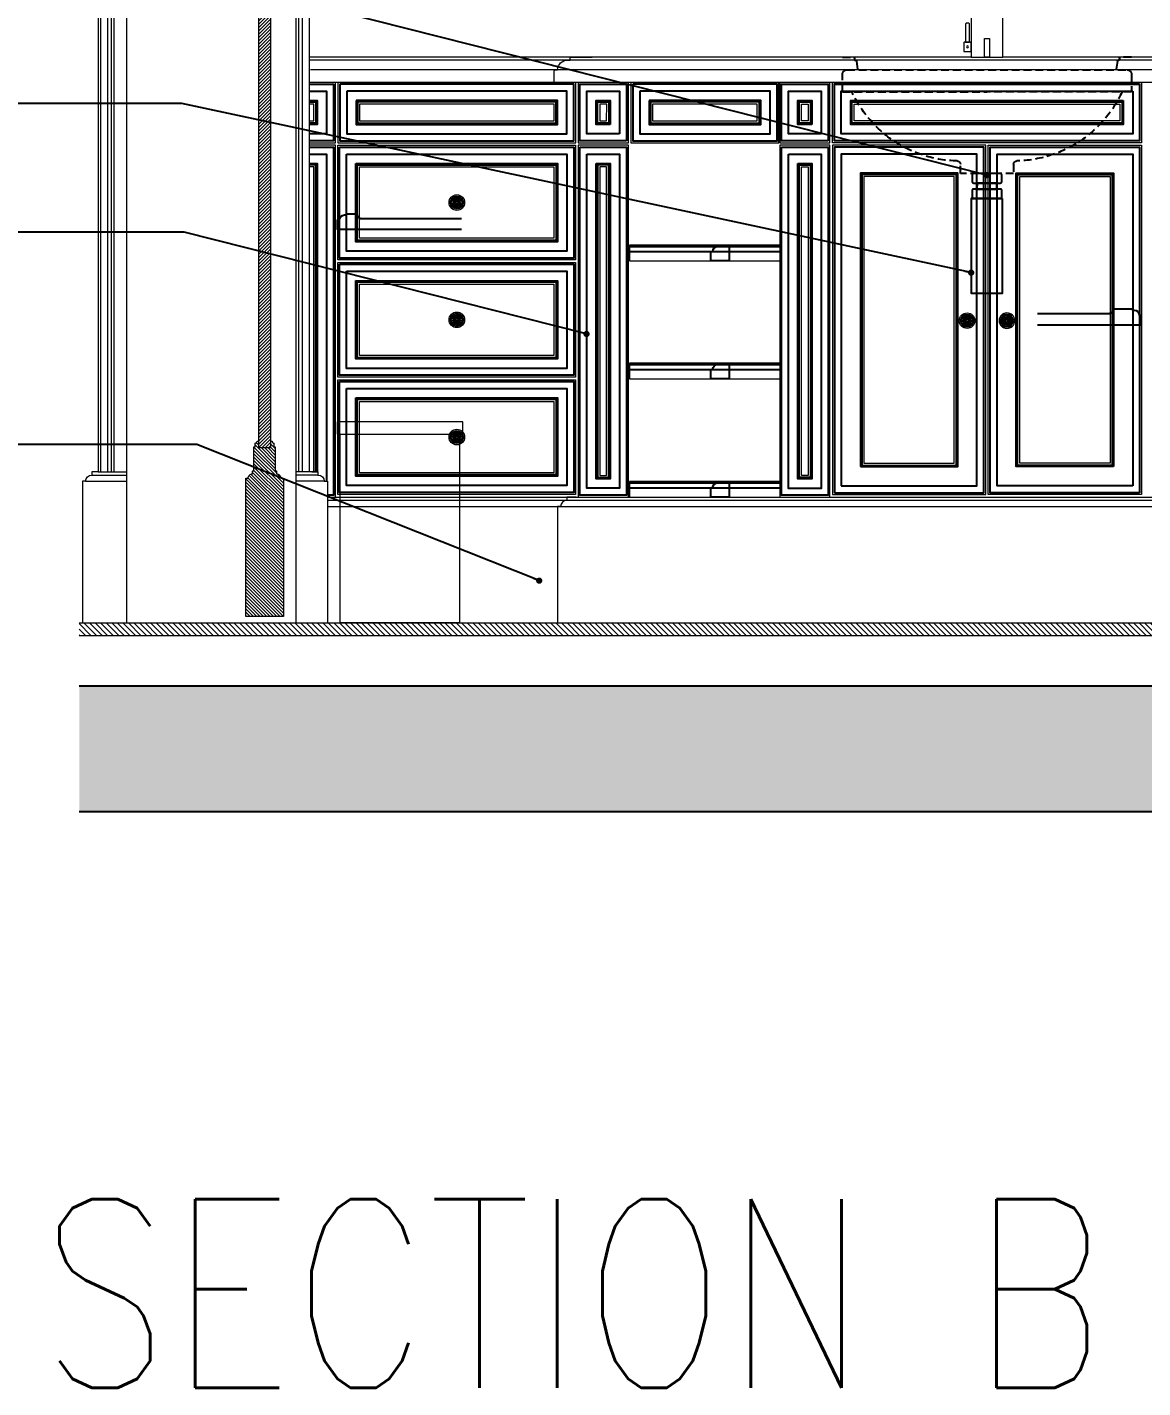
# Model space of a CAD drawing. Header units: inches. Extents: x 193287 to 241687, y 437648 to 550079.
# Drawn here: x 214895 to 216670, y 447118 to 449283 of the extents above; entities that cross this region are included whole.
import ezdxf

# ---------------------------------------------------------------- set-up
doc = ezdxf.new("R2010")
doc.units = ezdxf.units.IN
doc.header["$MEASUREMENT"] = 0
doc.set_wipeout_variables(frame=1)
doc.linetypes.add('DASHED2', pattern=[0.375, 0.25, -0.125])
for name, color, linetype in [('8', 8, 'Continuous'), ('CQ SANITARY WARES', 212, 'Continuous'), ('CQ section wall', 3, 'Continuous'), ('CQ Wood Section', 1, 'Continuous'), ('CQ_callout', 34, 'Continuous'), ('MARBLE 2', 6, 'Continuous'), ('SANITARY WARES', 212, 'Continuous'), ('WOOD', 23, 'Continuous'), ('xref grd floor$2$CQ Wall hatch_CHB', 8, 'Continuous')]:
    doc.layers.add(name, color=color, linetype=linetype)
for name, color, linetype, lineweight in [('A-Dim-ID', 9, 'Continuous', 20), ('CQ bathroom accessories', 8, 'Continuous', 0), ('CQ Marble', 6, 'Continuous', 0), ('CQ Section Flooring fin.', 6, 'Continuous', 0), ('Marble', 6, 'Continuous', 0)]:
    doc.layers.add(name, color=color, linetype=linetype, lineweight=lineweight)
doc.styles.add('ID-ROMANS', font='romans.shx', dxfattribs={"width": 0.8})
doc.styles.add('ST9', font='romans.shx', dxfattribs={"width": 0.8})
doc.styles.get("Standard").update_dxf_attribs({"font": 'arial.ttf'})
doc.dimstyles.new('DIM-20', dxfattribs={"dimscale": 1000, "dimtxt": 0.044, "dimasz": 0.035, "dimexe": 0.022, "dimexo": 0.022, "dimgap": 0.022, "dimtad": 1, "dimdec": 0, "dimzin": 0, "dimdsep": 46, "dimtxsty": 'ST9', "dimblk1": 'ARCHTICK', "dimblk2": 'ARCHTICK', "dimsah": 1, "dimcen": 0.088, "dimdle": 0.04, "dimclrd": 256, "dimclre": 256, "dimclrt": 3, "dimadec": 0, "dimazin": 0, "dimtfac": 1, "dimtdec": 0, "dimtix": 1, "dimtofl": 0, "dimtmove": 1, "dimatfit": 3, "dimldrblk": 'CLOSED', "dimfxl": 1, "dimtolj": 1, "dimtzin": 0, "dimarcsym": 0})
doc.dimstyles.get("Standard").update_dxf_attribs({"dimtxt": 0.18, "dimasz": 0.18, "dimexe": 0.18, "dimexo": 0.0625, "dimgap": 0.09, "dimtad": 0, "dimtih": 1, "dimtoh": 1, "dimdec": 4, "dimzin": 0, "dimdsep": 46, "dimtxsty": 'Standard', "dimcen": 0.09, "dimadec": 0, "dimazin": 0, "dimtfac": 1, "dimtdec": 4, "dimtofl": 0, "dimtmove": 0, "dimatfit": 3, "dimfxl": 1, "dimtolj": 1, "dimtzin": 0, "dimarcsym": 0})

# ---------------------------------------------------------------- blocks, each defined once
blk = doc.blocks.new('SECTION A AND B')
at = {"layer": 'Marble'}
h = blk.add_hatch(dxfattribs=at)
h.set_pattern_fill('ANSI31', color=8, scale=50, angle=-13.9714, style=0)
h.set_pattern_definition([(45, (284814.495, 437780.729), (-4.4194174, 4.4194174), [])])
h.paths.add_polyline_path([(316285, 486673.1), (316285, 486693.1), (313690, 486693.1), (313690, 486673.1)])
at = {"layer": 'xref grd floor$2$CQ Wall hatch_CHB'}
h = blk.add_hatch(dxfattribs=at)
h.set_pattern_fill('AR-CONC', color=256, scale=10, angle=-13.9714, style=0)
h.set_pattern_definition([(36.028577, (75041.166, 5809.5), (68.08902, -23.40695), [7.5, -82.5]), (341.028577, (75041.166, 5809.5), (4.696116, 76.343932), [6, -66]), (86.480021, (75046.84, 5807.55), (72.785135, 52.936981), [6.374019, -70.114211]), (32.212777, (75045.995, 5828.91), (99.570572, -41.829513), [11.25, -123.75]), (82.664212, (75054.29, 5825.42), (114.220033, 71.96377), [9.561034, -105.171376]), (337.21274, (75046, 5828.91), (114.220033, 71.96377), [9, -99]), (7.028577, (75054.49, 5821.643), (48.2040844, -53.482392), [7.5, -82.5]), (312.028577, (75054.49, 5821.64), (41.119588, 64.495185), [6, -66]), (57.480021, (75058.51, 5817.19), (89.323671, 11.012793), [6.374019, -70.114211]), (23.5285767, (75041.166, 5809.502), (9.2173322, 32.010976), [0, -65.2, 0, -67, 0, -66.25]), (353.528577, (75041.166, 5809.5), (35.0512903, 31.9228578), [0, -38.2, 0, -63.7, 0, -25.25]), (313.528577, (75019.526, 5814.886), (51.2584374, -15.0772595), [0, -25, 0, -78, 0, -103.5]), (303.528577, (75009.82, 5817.3), (59.0102484, -4.3659754), [0, -32.5, 0, -51.8, 0, -73.5])])
h.paths.add_polyline_path([(316285, 486393.1), (316285, 486593.1), (313340, 486593.1), (313340, 486393.1)])
at = {"layer": 'CQ Section Flooring fin.'}
for p, q in [((316285, 486693.1, 0), (313690, 486693.1, 0)), ((316285, 486673.1, 0), (313690, 486673.1, 0))]:
    blk.add_line(p, q, dxfattribs=at)
at = {"layer": 'CQ section wall'}
for p, q in [((316285, 486593.1, 0), (313340, 486593.1, 0)), ((316285, 486393.1, 0), (313340, 486393.1, 0))]:
    blk.add_line(p, q, dxfattribs=at)
at = {"layer": 'Marble', "ltscale": 1000, "elevation": 0}
blk.add_lwpolyline([(314860, 486693.1), (314840.3, 486693.1)], dxfattribs=at)
blk = doc.blocks.new('wd-05 section')
at = {"layer": 'WOOD', "lineweight": 0}
h = blk.add_hatch(dxfattribs=at)
h.set_pattern_fill('ANSI31', color=8, scale=30, angle=810, style=0)
h.set_pattern_definition([(135, (307276.9018, 394764.5357), (-2.65165043, -2.65165043), [])])
h.paths.add_polyline_path([(327612.6, 482741.3), (327612.6, 480770.3), (327592.7, 480770.3), (327592.7, 482741.3)])
h = blk.add_hatch(dxfattribs=at)
h.set_pattern_fill('ANSI31', color=8, scale=30, angle=810, style=0)
h.set_pattern_definition([(225, (306824.4557, 566445.7782), (-2.65165043, 2.65165043), [])])
edge = h.paths.add_edge_path()
edge.add_line((327632.7, 480501.3), (327632.7, 480721.3))
edge.add_line((327632.7, 480721.3), (327628.7, 480721.3))
edge.add_arc((327622.1, 480721.6), 6.66, 356.9282, 453.7279)
edge.add_line((327621.7, 480728.3), (327621.7, 480733.3))
edge.add_line((327621.7, 480733.3), (327619.7, 480733.3))
edge.add_line((327619.7, 480733.3), (327619.7, 480771.3))
edge.add_line((327619.7, 480771.3), (327617.7, 480771.3))
edge.add_line((327617.7, 480771.3), (327617.7, 480777.3))
edge.add_arc((327617.7, 480780.3), 3.01, 179.8871, 270, ccw=False)
edge.add_line((327614.6, 480780.3), (327612.6, 480780.3))
edge.add_line((327612.6, 480780.3), (327612.6, 480770.3))
edge.add_line((327612.6, 480770.3), (327592.7, 480770.3))
edge.add_line((327592.7, 480770.3), (327592.7, 480780.3))
edge.add_line((327592.7, 480780.3), (327590.7, 480780.3))
edge.add_arc((327587.7, 480780.3), 3.01, -90, 0.1129, ccw=False)
edge.add_line((327587.7, 480777.3), (327587.7, 480771.3))
edge.add_line((327587.7, 480771.3), (327585.8, 480771.3))
edge.add_line((327585.8, 480771.3), (327585.8, 480733.3))
edge.add_line((327585.8, 480733.3), (327583.8, 480733.3))
edge.add_line((327583.8, 480733.3), (327583.8, 480728.3))
edge.add_arc((327583.4, 480721.6), 6.66, 86.2721, 183.0718)
edge.add_line((327576.7, 480721.3), (327572.7, 480721.3))
edge.add_line((327572.7, 480721.3), (327572.7, 480501.3))
edge.add_line((327572.7, 480501.3), (327603.7, 480501.3))
edge.add_line((327603.7, 480501.3), (327632.7, 480501.3))
at = {"layer": 'Marble', "color": 31}
for p, q in [((327527.7, 480731.5, 0), (327517.7, 480731.5, 0)), ((327517.7, 480731.5, 0), (327517.7, 480726.5, 0)), ((327517.7, 480731.5, 0), (327552.7, 480731.5, 0)), ((327867.7, 480731.5, 0), (327822.7, 480731.5, 0)), ((327867.7, 480731.5, 0), (327877.7, 480731.5, 0)), ((327877.7, 480731.5, 0), (327877.7, 480726.5, 0)), ((327507.7, 480716.5, 0), (327502.7, 480716.5, 0)), ((327502.7, 480716.5, 0), (327502.7, 480491.3, 0)), ((327507.7, 480716.5, 0), (327552.7, 480716.5, 0)), ((327517.6, 480726.5, 0), (327552.7, 480726.5, 0)), ((327877.9, 480726.5, 0), (327822.7, 480726.5, 0)), ((327887.7, 480716.5, 0), (327822.7, 480716.5, 0)), ((327887.7, 480716.5, 0), (327892.7, 480716.5, 0)), ((327892.7, 480716.5, 0), (327892.7, 480491.3, 0))]:
    blk.add_line(p, q, dxfattribs=at)
for centre, start, end in [((327517.7, 480716.5, 0), 90, 180), ((327877.7, 480716.5, 0), 0, 90)]:
    blk.add_arc(centre, 10, start, end, dxfattribs=at)
at = {"layer": 'WOOD', "color": 8, "lineweight": 0}
for p, q in [((327867.7, 483190.3, 0), (327867.7, 480731.5, 0)), ((327531.7, 483166.4, 0), (327531.7, 480731.5, 0)), ((327863.8, 483166.4), (327863.8, 480731.5, 0)), ((327542.7, 483141.3, 0), (327542.7, 480731.5, 0)), ((327548.7, 483141.3, 0), (327548.7, 480731.5, 0)), ((327552.7, 483131.3, 0), (327552.7, 480491.3, 0)), ((327842.7, 483131.3), (327842.7, 480731.5, 0)), ((327846.7, 483141.3), (327846.7, 480731.5, 0)), ((327852.7, 483141.3), (327852.7, 480731.5, 0)), ((327822.7, 483091.3, 0), (327822.7, 480491.3, 0))]:
    blk.add_line(p, q, dxfattribs=at)
at = {"layer": 'WOOD', "lineweight": 0, "ltscale": 5, "elevation": 0}
blk.add_lwpolyline([(327612.6, 482741.3), (327612.6, 480770.3), (327592.7, 480770.3), (327592.7, 482741.3), (327612.6, 482741.3)], dxfattribs=at)
blk.add_lwpolyline([(327632.7, 480501.3), (327632.7, 480721.3), (327628.7, 480721.3, 0.449416), (327621.7, 480728.3), (327621.7, 480733.3), (327619.7, 480733.3), (327619.7, 480771.3), (327617.7, 480771.3), (327617.7, 480777.3, -0.414791), (327614.6, 480780.3), (327612.6, 480780.3), (327612.6, 480770.3), (327592.7, 480770.3), (327592.7, 480780.3), (327590.7, 480780.3, -0.414791), (327587.7, 480777.3), (327587.7, 480771.3), (327585.8, 480771.3), (327585.8, 480733.3), (327583.8, 480733.3), (327583.8, 480728.3, 0.449416), (327576.7, 480721.3), (327572.7, 480721.3), (327572.7, 480501.3), (327603.7, 480501.3), (327603.7, 480501.3), (327632.7, 480501.3)], format="xyb", dxfattribs=at)
blk = doc.blocks.new('FOSTER ELEV')
at = {"layer": 'SANITARY WARES', "color": 8, "linetype": 'DASHED2', "ltscale": 50}
for p, q in [((-229.9, 55), (-212.7, 55)), ((-210.7, 53), (-210.7, 50.4)), ((-210.7, 50.4), (-209.4, 50.4)), ((-207.5, 48.7), (-205.7, 35)), ((207.5, 48.7), (205.7, 35)), ((210.7, 50.4), (209.5, 50.4)), ((210.7, 53), (210.7, 50.4)), ((230, 55), (212.7, 55)), ((230, 0), (0, 0)), ((-230, 0), (0, 0))]:
    blk.add_line(p, q, dxfattribs=at)
for points in [[(230, 0), (230, 28, 0.414214), (223, 35), (-223, 35, 0.414214), (-230, 28), (-230, 0)], [(-215, 0, 0.286909), (-47.3, -110, -0.40788), (-42.4, -115), (-42.4, -130), (42.4, -130), (42.4, -115, -0.407798), (47.3, -110, 0.286833), (215, 0)]]:
    blk.add_lwpolyline(points, format="xyb", dxfattribs=at)
for centre, start, end in [((-212.7, 53), 0, 90), ((-209.4, 48.4), 7.3809, 90), ((209.5, 48.4), 90, 172.6191), ((212.7, 53), 90, 180)]:
    blk.add_arc(centre, 2, start, end, dxfattribs=at)
blk = doc.blocks.new('axor starck electronic front')
at = {"color": 0}
blk.add_wipeout([(8256.4, 4209.1), (8256.5, 4209.6), (8256.6, 4209.9), (8256.8, 4210.3), (8257, 4210.5), (8257.2, 4210.7), (8257.5, 4210.8), (8257.8, 4211), (8258.1, 4211), (8258.4, 4211.1), (8304.4, 4211.1), (8304.7, 4211), (8305.1, 4210.9), (8305.4, 4210.8), (8305.7, 4210.6), (8306, 4210.3), (8306.2, 4210), (8306.3, 4209.7), (8306.4, 4209.4), (8306.4, 4209.1), (8306.4, 4058.1), (8309.4, 4058.1), (8309.4, 4087.1), (8309.5, 4087.4), (8309.6, 4087.7), (8309.8, 4087.9), (8310.1, 4088), (8310.4, 4088.1), (8314.4, 4088.1), (8314.8, 4088), (8315, 4087.9), (8315.2, 4087.7), (8315.3, 4087.5), (8315.4, 4087.1), (8315.4, 4058.1), (8317.4, 4058.1), (8317.9, 4058), (8318.1, 4057.8), (8318.4, 4057.5), (8318.4, 4057.1), (8318.4, 4044.1), (8318.3, 4043.7), (8318.1, 4043.4), (8317.8, 4043.2), (8317.4, 4043.1), (8306.4, 4043.1), (8306.4, 4034.1), (8256.4, 4034.1)], dxfattribs=at)
at = {"layer": 'SANITARY WARES', "lineweight": 0}
h = blk.add_hatch(dxfattribs=at)
h.set_pattern_fill('HONEY', color=256, scale=5)
edge = h.paths.add_edge_path()
edge.add_spline(control_points=[(8272.7, 4125), (8272.7, 4124.6), (8272.7, 4124.2), (8273, 4123.3), (8273.2, 4122.8), (8274, 4121.8), (8274.5, 4121.3), (8275.7, 4120.4), (8276.4, 4120), (8278, 4119.4), (8278.9, 4119.1), (8280.8, 4118.9), (8281.8, 4118.9), (8283.7, 4119.1), (8284.6, 4119.3), (8286.3, 4119.9), (8287, 4120.3), (8288.2, 4121.2), (8288.7, 4121.7), (8289.4, 4122.6), (8289.7, 4123.1), (8290, 4124), (8290.1, 4124.4), (8290.2, 4125.3), (8290.1, 4125.7), (8289.8, 4126.6), (8289.6, 4127.1), (8289, 4128), (8288.6, 4128.4), (8287.5, 4129.3), (8286.9, 4129.7), (8285.4, 4130.4), (8284.6, 4130.6), (8283, 4131), (8282.1, 4131.1), (8280.3, 4131), (8279.4, 4130.9), (8277.8, 4130.5), (8277, 4130.2), (8275.6, 4129.5), (8275, 4129.1), (8274, 4128.2), (8273.7, 4127.7), (8273.1, 4126.8), (8272.9, 4126.3), (8272.7, 4125.6), (8272.7, 4125.3), (8272.7, 4125)], knot_values=[0, 0, 0, 0, 0.239167, 0.239167, 0.53268, 0.53268, 0.826192, 0.826192, 1.119705, 1.119705, 1.413218, 1.413218, 1.706731, 1.706731, 2.000243, 2.000243, 2.293756, 2.293756, 2.568245, 2.568245, 2.839303, 2.839303, 3.110362, 3.110362, 3.381421, 3.381421, 3.652479, 3.652479, 3.923538, 3.923538, 4.194596, 4.194596, 4.465655, 4.465655, 4.736714, 4.736714, 5.007772, 5.007772, 5.278831, 5.278831, 5.54989, 5.54989, 5.820948, 5.820948, 6.092007, 6.092007, 6.283185, 6.283185, 6.283185, 6.283185], degree=3, periodic=0)
for points in [[(8306.4, 4034.1), (8256.4, 4034.1), (8256.4, 4209.1, -0.414214), (8258.4, 4211.1), (8304.4, 4211.1, -0.414214), (8306.4, 4209.1)], [(8310.4, 4088.1), (8314.4, 4088.1, -0.414214), (8315.4, 4087.1), (8315.4, 4058.1), (8309.4, 4058.1), (8309.4, 4087.1, -0.414214)], [(8306.4, 4058.1), (8317.4, 4058.1, -0.414214), (8318.4, 4057.1), (8318.4, 4044.1, -0.414214), (8317.4, 4043.1), (8306.4, 4043.1)]]:
    blk.add_lwpolyline(points, format="xyb", close=True, dxfattribs=at)
for points in [[(8267, 4124.3), (8267, 4184.8)], [(8295.9, 4124.3), (8295.9, 4184.8)]]:
    blk.add_lwpolyline(points, dxfattribs=at)
blk.add_lwpolyline([(8277.4, 4034.1), (8285.4, 4034.1), (8285.4, 4064.1), (8277.4, 4064.1)], close=True, dxfattribs=at)
blk.add_circle((8312.4, 4050.6), 1.5, dxfattribs=at)
for centre in [(8281.4, 4184.8), (8281.4, 4130.6), (8281.4, 4130.2)]:
    blk.add_ellipse(centre, major_axis=(-14.4, 0), ratio=0.816415, start_param=3.141593, end_param=6.283185, dxfattribs=at)
blk.add_ellipse((8281.4, 4124.3), major_axis=(-14.4, 0), ratio=0.816415, dxfattribs=at)
for points, knots in [([(8272, 4125), (8272, 4124.4), (8272.1, 4123.9), (8272.5, 4122.8), (8272.8, 4122.2), (8273.6, 4121.2), (8274.2, 4120.6), (8275.5, 4119.7), (8276.3, 4119.3), (8278.1, 4118.6), (8279, 4118.4), (8281, 4118.2), (8282, 4118.2), (8283.9, 4118.4), (8284.8, 4118.6), (8286.6, 4119.3), (8287.4, 4119.7), (8288.7, 4120.7), (8289.2, 4121.2), (8290.1, 4122.3), (8290.4, 4122.8), (8290.8, 4123.9), (8290.9, 4124.5), (8290.9, 4125.6), (8290.8, 4126.1), (8290.3, 4127.2), (8290, 4127.8), (8289.2, 4128.9), (8288.6, 4129.4), (8287.2, 4130.3), (8286.5, 4130.7), (8284.7, 4131.4), (8283.8, 4131.6), (8281.8, 4131.8), (8280.8, 4131.8), (8278.9, 4131.5), (8277.9, 4131.3), (8276.2, 4130.7), (8275.4, 4130.2), (8274.1, 4129.3), (8273.6, 4128.7), (8272.7, 4127.6), (8272.4, 4127.1), (8272.1, 4126), (8272, 4125.5), (8272, 4125)], [0, 0, 0, 0, 0.286192, 0.286192, 0.572385, 0.572385, 0.858577, 0.858577, 1.144769, 1.144769, 1.430961, 1.430961, 1.717154, 1.717154, 2.003346, 2.003346, 2.289538, 2.289538, 2.575731, 2.575731, 2.861923, 2.861923, 3.148115, 3.148115, 3.434307, 3.434307, 3.7205, 3.7205, 4.006692, 4.006692, 4.292884, 4.292884, 4.579076, 4.579076, 4.865269, 4.865269, 5.151461, 5.151461, 5.437653, 5.437653, 5.723846, 5.723846, 6.010038, 6.010038, 6.283185, 6.283185, 6.283185, 6.283185]), ([(8272.7, 4125), (8272.7, 4124.6), (8272.7, 4124.2), (8273, 4123.3), (8273.2, 4122.8), (8274, 4121.8), (8274.5, 4121.3), (8275.7, 4120.4), (8276.4, 4120), (8278, 4119.4), (8278.9, 4119.1), (8280.8, 4118.9), (8281.8, 4118.9), (8283.7, 4119.1), (8284.6, 4119.3), (8286.3, 4119.9), (8287, 4120.3), (8288.2, 4121.2), (8288.7, 4121.7), (8289.4, 4122.6), (8289.7, 4123.1), (8290, 4124), (8290.1, 4124.4), (8290.2, 4125.3), (8290.1, 4125.7), (8289.8, 4126.6), (8289.6, 4127.1), (8289, 4128), (8288.6, 4128.4), (8287.5, 4129.3), (8286.9, 4129.7), (8285.4, 4130.4), (8284.6, 4130.6), (8283, 4131), (8282.1, 4131.1), (8280.3, 4131), (8279.4, 4130.9), (8277.8, 4130.5), (8277, 4130.2), (8275.6, 4129.5), (8275, 4129.1), (8274, 4128.2), (8273.7, 4127.7), (8273.1, 4126.8), (8272.9, 4126.3), (8272.7, 4125.6), (8272.7, 4125.3), (8272.7, 4125)], [0, 0, 0, 0, 0.239167, 0.239167, 0.53268, 0.53268, 0.826192, 0.826192, 1.119705, 1.119705, 1.413218, 1.413218, 1.706731, 1.706731, 2.000243, 2.000243, 2.293756, 2.293756, 2.568245, 2.568245, 2.839303, 2.839303, 3.110362, 3.110362, 3.381421, 3.381421, 3.652479, 3.652479, 3.923538, 3.923538, 4.194596, 4.194596, 4.465655, 4.465655, 4.736714, 4.736714, 5.007772, 5.007772, 5.278831, 5.278831, 5.54989, 5.54989, 5.820948, 5.820948, 6.092007, 6.092007, 6.283185, 6.283185, 6.283185, 6.283185])]:
    blk.add_open_spline(points, degree=3, knots=knots, dxfattribs=at)
blk = doc.blocks.new('p-trap  front')
at = {"layer": 'SANITARY WARES', "elevation": -16.8}
for points in [[(177338.3, -45566.2), (177296.7, -45566.2, 0.414214), (177293.7, -45569.2), (177293.7, -45578.3, 0.414214), (177296.7, -45581.3), (177338.3, -45581.3, 0.414214), (177341.3, -45578.3), (177341.3, -45569.2, 0.414214)], [(177338.3, -45590.9), (177296.7, -45590.9, 0.414214), (177293.7, -45593.9), (177293.7, -45605.9), (177341.3, -45605.9), (177341.3, -45593.9, 0.414214)]]:
    blk.add_lwpolyline(points, format="xyb", close=True, dxfattribs=at)
for points in [[(177333.3, -45581.3), (177301.8, -45581.3), (177301.5, -45590.9), (177333, -45590.9)], [(177342.3, -45605.9), (177292.3, -45605.9), (177292.3, -45756.3), (177342.3, -45756.3)]]:
    blk.add_lwpolyline(points, close=True, dxfattribs=at)
blk = doc.blocks.new('_ARCHTICK')
at = {"color": 0, "linetype": 'ByBlock', "const_width": 0.15}
blk.add_lwpolyline([(-0.5, -0.5), (0.5, 0.5)], dxfattribs=at)
blk = doc.blocks.new('*D2490')
at = {"layer": 'A-Dim-ID', "lineweight": -2, "transparency": 16777216}
for p, q in [((213332.2, 451808.6), (213332.2, 448295.6)), ((215521.8, 451768.6), (213310.2, 451768.6)), ((214821, 448335.6), (213310.2, 448335.6))]:
    blk.add_line(p, q, dxfattribs=at)
at = {"layer": 'Defpoints', "color": 0, "transparency": 16777216}
for p in [(215543.8, 451768.6, 0), (213332.2, 448335.6), (214843, 448335.6, 0)]:
    blk.add_point(p, dxfattribs=at)
at = {"layer": 'A-Dim-ID', "lineweight": -2, "transparency": 16777216, "xscale": 20, "yscale": 20, "zscale": 20}
for p, rotation in [((213332.2, 451768.6), 90), ((213332.2, 448335.6), 270)]:
    blk.add_blockref('_ARCHTICK', p, dxfattribs=dict(at, rotation=rotation))
at = {"layer": 'A-Dim-ID', "color": 3, "transparency": 16777216, "insert": (213290.2, 450052.1), "char_height": 40, "attachment_point": 5, "rotation": 90, "style": 'ST9'}
blk.add_mtext('\\A1;3433', dxfattribs=at)
blk = doc.blocks.new('_CLOSED')
at = {"color": 0, "linetype": 'ByBlock'}
for p, q in [((-1, 0.17), (0, 0)), ((-1, 0.17), (-1, -0.17)), ((0, 0), (-1, -0.17)), ((0, 0), (-1, 0))]:
    blk.add_line(p, q, dxfattribs=at)
blk = doc.blocks.new('bouton1')
at = {"color": 0, "lineweight": 0}
for radius in [19, 16, 2.5]:
    blk.add_circle((10930.9, -820.2), radius, dxfattribs=at)
for centre, start, end in [((10921.6, -834.3), 64.4037, 115.5963), ((10921.6, -806.1), 244.4037, 295.5963), ((10917.7, -830.7), 46.4037, 97.5963), ((10926.4, -803.9), 226.4037, 277.5963), ((10926.4, -836.4), 82.4037, 133.5963), ((10917.7, -809.6), 262.4037, 313.5963), ((10931.7, -803.3), 208.4037, 259.5963), ((10915.1, -826.1), 28.4037, 79.5963), ((10915.1, -814.2), 280.4037, 331.5963), ((10931.7, -837), 100.4037, 151.5963), ((10936.8, -804.4), 190.4037, 241.5963), ((10914, -821), 10.4037, 61.5963), ((10914, -819.4), 298.4037, 349.5963), ((10936.8, -835.9), 118.4037, 169.5963), ((10941.4, -807), 172.4037, 223.5963), ((10941.4, -833.3), 136.4037, 187.5963), ((10914.6, -815.7), 352.4037, 43.5963), ((10914.6, -824.6), 316.4037, 7.5963), ((10945, -810.9), 154.4037, 205.5963), ((10945, -829.4), 154.4037, 205.5963), ((10916.8, -810.9), 334.4037, 25.5963), ((10916.8, -829.4), 334.4037, 25.5963), ((10947.1, -815.7), 136.4037, 187.5963), ((10947.1, -824.6), 172.4037, 223.5963), ((10920.3, -807), 316.4037, 7.5963), ((10920.3, -833.3), 352.4037, 43.5963), ((10947.7, -821), 118.4037, 169.5963), ((10924.9, -804.4), 298.4037, 349.5963), ((10924.9, -835.9), 10.4037, 61.5963), ((10947.7, -819.4), 190.4037, 241.5963), ((10946.6, -826.1), 100.4037, 151.5963), ((10930.1, -803.3), 280.4037, 331.5963), ((10930.1, -837), 28.4037, 79.5963), ((10946.6, -814.2), 208.4037, 259.5963), ((10944, -830.7), 82.4037, 133.5963), ((10935.3, -803.9), 262.4037, 313.5963), ((10935.3, -836.4), 46.4037, 97.5963), ((10944, -809.6), 226.4037, 277.5963), ((10940.1, -834.3), 64.4037, 115.5963), ((10940.1, -806.1), 244.4037, 295.5963)]:
    blk.add_arc(centre, 15.6, start, end, dxfattribs=at)

msp = doc.modelspace()

# ---------------------------------------------------------------- linework, layer by layer
at = {"color": 8, "ltscale": 0.1}
for p, q in [((215853.462, 448934.662, 0), (216093.171, 448934.658, 0)), ((215853.462, 448926.662, 0), (216093.171, 448926.658, 0)), ((215853.459, 448746.662, 0), (216093.168, 448746.658, 0)), ((215853.459, 448738.662, 0), (216093.168, 448738.658, 0)), ((215853.458, 448558.607, 0.001), (216093.167, 448558.604, 0.001)), ((215853.457, 448550.607, 0.001), (216093.166, 448550.604, 0.001))]:
    msp.add_line(p, q, dxfattribs=at)
at = {"color": 8, "ltscale": 0.1, "elevation": 0}
for points in [[(215343.41, 449192.67), (215382.174, 449192.669), (215382.173, 449102.669), (215343.41, 449102.67)], [(215343.41, 449181.67), (215371.174, 449181.669), (215371.173, 449113.669), (215343.41, 449113.67)], [(215343.41, 449166.67), (215356.174, 449166.669), (215356.173, 449128.67), (215343.41, 449128.67)], [(215343.41, 449164.67), (215354.173, 449164.669), (215354.173, 449130.67), (215343.41, 449130.67)], [(215343.41, 449092.67), (215382.172, 449092.669), (215382.164, 448538.669), (215372.333, 448538.669)], [(215343.41, 449081.67), (215371.172, 449081.669), (215371.164, 448560.841)], [(215343.41, 449066.67), (215356.172, 449066.67), (215356.165, 448575.841)], [(215354.165, 448575.841), (215354.172, 449064.67), (215343.41, 449064.67)]]:
    msp.add_lwpolyline(points, dxfattribs=at)
at = {"color": 8, "ltscale": 0.1}
for points, elevation in [([(215392.174, 449192.669), (215392.173, 449102.669), (215764.669, 449102.663), (215764.671, 449192.663)], 0.001), ([(215848.464, 449102.662), (215774.464, 449102.663), (215774.466, 449192.663), (215848.466, 449192.662)], 0), ([(215858.466, 449192.662), (215858.464, 449102.662), (216088.173, 449102.658), (216088.175, 449192.658)], 0), ([(216169.334, 449102.653), (216095.334, 449102.653), (216095.334, 449192.653), (216169.334, 449192.653)], 0), ([(216665.334, 449192.653), (216665.334, 449102.653), (216179.334, 449102.653), (216179.334, 449192.653)], 0), ([(215403.174, 449181.669), (215403.173, 449113.669), (215753.67, 449113.663), (215753.671, 449181.663)], 0.001), ([(215418.174, 449166.668), (215418.173, 449128.669), (215738.67, 449128.664), (215738.67, 449166.664)], 0.001), ([(215420.173, 449164.668), (215420.173, 449130.669), (215736.67, 449130.664), (215736.67, 449164.664)], 0.001), ([(215837.465, 449113.662), (215785.465, 449113.663), (215785.466, 449181.663), (215837.466, 449181.662)], 0), ([(215822.465, 449128.662), (215800.465, 449128.663), (215800.465, 449166.663), (215822.465, 449166.662)], 0), ([(215820.465, 449130.662), (215802.465, 449130.663), (215802.465, 449164.663), (215820.465, 449164.662)], 0), ([(215869.466, 449181.662), (215869.465, 449113.662), (216077.174, 449113.659), (216077.175, 449181.658)], 0), ([(215884.465, 449166.661), (215884.465, 449128.661), (216062.174, 449128.659), (216062.174, 449166.659)], 0), ([(215886.465, 449164.661), (215886.465, 449130.661), (216060.174, 449130.659), (216060.174, 449164.659)], 0), ([(216158.334, 449113.653), (216106.334, 449113.653), (216106.334, 449181.653), (216158.334, 449181.653)], 0), ([(216143.334, 449128.653), (216121.334, 449128.653), (216121.334, 449166.653), (216143.334, 449166.653)], 0), ([(216141.334, 449130.653), (216123.334, 449130.653), (216123.334, 449164.653), (216141.334, 449164.653)], 0), ([(216654.334, 449181.653), (216654.334, 449113.653), (216190.334, 449113.653), (216190.334, 449181.653)], 0), ([(216639.334, 449166.653), (216639.334, 449128.653), (216205.334, 449128.653), (216205.334, 449166.653)], 0), ([(216637.334, 449164.653), (216637.334, 449130.653), (216207.334, 449130.653), (216207.334, 449164.653)], 0), ([(215391.762, 449092.669), (215764.464, 449092.663), (215764.462, 448916.108), (215391.759, 448916.113)], 0.001), ([(215402.762, 449081.669), (215753.464, 449081.663), (215753.462, 448927.108), (215402.76, 448927.113)], 0.001), ([(215774.464, 449092.663), (215848.464, 449092.662), (215848.456, 448538.662), (215774.456, 448538.663)], 0), ([(215785.464, 449081.663), (215837.464, 449081.662), (215837.456, 448549.662), (215785.456, 448549.663)], 0), ([(216095.334, 449092.653), (216169.334, 449092.653), (216169.334, 448538.653), (216095.334, 448538.653)], 0), ([(216106.334, 449081.653), (216158.334, 449081.653), (216158.334, 448549.653), (216106.334, 448549.653)], 0), ([(216179.372, 448542.692), (216417.295, 448542.692), (216417.295, 449092.615), (216179.372, 449092.615)], 0), ([(216190.372, 448553.692), (216406.295, 448553.692), (216406.295, 449081.615), (216190.372, 449081.615)], 0), ([(216665.295, 448542.692), (216427.372, 448542.692), (216427.372, 449092.615), (216665.295, 449092.615)], 0), ([(216654.295, 448553.692), (216438.372, 448553.692), (216438.372, 449081.615), (216654.295, 449081.615)], 0), ([(215417.762, 449066.669), (215738.464, 449066.664), (215738.462, 448942.108), (215417.76, 448942.113)], 0.001), ([(215419.762, 449064.669), (215736.464, 449064.664), (215736.462, 448944.108), (215419.76, 448944.113)], 0.001), ([(215800.464, 449066.663), (215822.464, 449066.662), (215822.456, 448564.662), (215800.456, 448564.663)], 0), ([(215820.464, 449064.662), (215802.464, 449064.663), (215802.456, 448566.663), (215820.456, 448566.662)], 0), ([(216121.334, 449066.653), (216143.334, 449066.653), (216143.334, 448564.653), (216121.334, 448564.653)], 0), ([(216123.334, 449064.653), (216141.334, 449064.653), (216141.334, 448566.653), (216123.334, 448566.653)], 0), ([(216220.837, 448584.156), (216375.831, 448584.156), (216375.831, 449051.15), (216220.837, 449051.15)], 0), ([(216222.837, 448586.156), (216373.831, 448586.156), (216373.831, 449049.15), (216222.837, 449049.15)], 0), ([(216623.831, 448584.156), (216468.837, 448584.156), (216468.837, 449051.15), (216623.831, 449051.15)], 0), ([(216621.831, 448586.156), (216470.837, 448586.156), (216470.837, 449049.15), (216621.831, 449049.15)], 0), ([(215391.759, 448906.113), (215764.461, 448906.108), (215764.459, 448729.552), (215391.757, 448729.558)], 0.001), ([(215402.759, 448895.113), (215753.461, 448895.108), (215753.459, 448740.552), (215402.757, 448740.558)], 0.001), ([(215417.759, 448880.113), (215738.461, 448880.108), (215738.459, 448755.553), (215417.757, 448755.557)], 0.001), ([(215419.759, 448878.113), (215736.461, 448878.108), (215736.459, 448757.553), (215419.757, 448757.557)], 0.001), ([(215391.756, 448719.558), (215764.459, 448719.552), (215764.456, 448542.997), (215391.754, 448543.002)], 0.001), ([(215402.756, 448708.558), (215753.458, 448708.552), (215753.456, 448553.997), (215402.754, 448554.002)], 0.001), ([(215417.756, 448693.557), (215738.458, 448693.553), (215738.456, 448568.997), (215417.754, 448569.002)], 0.001), ([(215419.756, 448691.557), (215736.458, 448691.553), (215736.456, 448570.997), (215419.754, 448571.002)], 0.001)]:
    msp.add_lwpolyline(points, close=True, dxfattribs=dict(at, elevation=elevation))
at = {"color": 8, "ltscale": 0.1, "elevation": 0.001}
for points in [[(215585.929, 448961.666), (215388.555, 448961.669), (215388.555, 448976.669), (215391.555, 448976.669, -0.41421356), (215399.555, 448984.669), (215402.555, 448984.669), (215402.555, 448986.669), (215417.555, 448986.668), (215417.555, 448984.668), (215419.555, 448984.668, 0.41421356), (215423.091, 448981.133), (215423.091, 448979.133), (215585.929, 448979.13)], [(216502.913, 448809.647), (216668.295, 448809.647), (216668.295, 448824.647), (216665.295, 448824.647, 0.41421356), (216657.295, 448832.647), (216654.295, 448832.647), (216654.295, 448834.647), (216623.831, 448834.647), (216623.831, 448832.647), (216621.831, 448832.647, -0.41421356), (216618.295, 448829.112), (216618.295, 448827.112), (216502.913, 448827.112)]]:
    msp.add_lwpolyline(points, format="xyb", dxfattribs=at)
at = {"color": 8, "ltscale": 0.1}
for points, elevation in [([(216011.893, 448911.66), (215982.661, 448911.66), (215982.661, 448926.66), (215985.661, 448926.66, -0.41421356), (215993.661, 448934.66), (215996.661, 448934.66), (215996.661, 448936.66), (216011.894, 448936.66)], 0), ([(216011.89, 448723.66), (215982.658, 448723.66), (215982.658, 448738.66), (215985.658, 448738.66, -0.41421356), (215993.658, 448746.66), (215996.658, 448746.66), (215996.658, 448748.66), (216011.891, 448748.66)], 0), ([(216011.889, 448535.605), (215982.657, 448535.605), (215982.657, 448550.605), (215985.657, 448550.605, -0.41421356), (215993.657, 448558.605), (215996.657, 448558.605), (215996.657, 448560.605), (216011.889, 448560.605)], 0.001)]:
    msp.add_lwpolyline(points, format="xyb", close=True, dxfattribs=dict(at, elevation=elevation))
at = {"layer": '8', "color": 6, "lineweight": 0, "ltscale": 5, "elevation": 0}
msp.add_lwpolyline([(215768.625, 448535.594), (215753.649, 448535.594), (215753.649, 448530.594, 0.41421356), (215743.649, 448520.594), (215738.649, 448520.594), (215738.649, 448335.594), (215768.649, 448335.594)], format="xyb", dxfattribs=at)
at = {"layer": 'CQ bathroom accessories', "lineweight": 0, "elevation": 0}
for points in [[(215387.735, 448635.594), (215587.735, 448635.594), (215587.735, 448655.594), (215387.735, 448655.594)], [(215392.735, 448635.594), (215582.735, 448635.594), (215582.735, 448335.594), (215392.735, 448335.594)]]:
    msp.add_lwpolyline(points, close=True, dxfattribs=at)
at = {"layer": 'CQ Marble', "extrusion": (-4.88522e-08, 5.98593e-09, 1)}
for p, q in [((217542.335, 449235.594, -0.001), (215343.41, 449235.594, -0.001)), ((217544.298, 449215.653, 0), (215345.374, 449215.653, 0)), ((217544.298, 449195.653, 0), (215345.374, 449195.653, 0))]:
    msp.add_line(p, q, dxfattribs=at)
at = {"layer": 'CQ Marble', "lineweight": 0, "ltscale": 1000, "extrusion": (-1.94066e-07, 2.37799e-08, 1)}
for p, q in [((215372.333, 448535.61, 0), (217527.336, 448535.594, 0.001)), ((215372.333, 448530.61, 0), (217527.336, 448530.594, 0.001)), ((215372.333, 448520.561, 0), (217512.336, 448520.544, 0.001))]:
    msp.add_line(p, q, dxfattribs=at)
at = {"layer": 'CQ Marble', "elevation": 0}
for points in [[(215343.41, 449099.67), (215385.172, 449099.669), (215385.174, 449195.669), (215343.41, 449195.67)], [(215343.41, 449134.205), (215350.637, 449134.205), (215350.638, 449161.134), (215343.41, 449161.134)], [(215372.333, 448535.669), (215385.164, 448535.669), (215385.172, 449095.669), (215343.41, 449095.67)], [(215350.629, 448575.841), (215350.636, 449061.134), (215343.41, 449061.134)]]:
    msp.add_lwpolyline(points, dxfattribs=at)
at = {"layer": 'CQ Marble'}
for points, elevation in [([(215389.174, 449195.669), (215389.172, 449099.669), (215767.669, 449099.663), (215767.671, 449195.663)], 0.001), ([(215771.464, 449099.663), (215851.464, 449099.662), (215851.466, 449195.662), (215771.466, 449195.663)], 0), ([(215855.466, 449195.662), (215855.464, 449099.662), (216091.173, 449099.658), (216091.175, 449195.658)], 0), ([(216092.334, 449099.653), (216172.334, 449099.653), (216172.334, 449195.653), (216092.334, 449195.653)], 0), ([(216668.334, 449195.653), (216668.334, 449099.653), (216176.334, 449099.653), (216176.334, 449195.653)], 0), ([(215423.709, 449161.133), (215423.709, 449134.204), (215733.134, 449134.199), (215733.135, 449161.128)], 0.001), ([(215806, 449134.198), (215816.929, 449134.198), (215816.93, 449161.127), (215806.001, 449161.127)], 0), ([(215890.001, 449161.126), (215890, 449134.197), (216056.638, 449134.194), (216056.639, 449161.123)], 0), ([(216137.798, 449134.189), (216126.869, 449134.189), (216126.869, 449161.118), (216137.798, 449161.118)], 0), ([(216633.798, 449161.118), (216633.798, 449134.189), (216210.869, 449134.189), (216210.869, 449161.118)], 0), ([(215388.967, 449095.669), (215767.464, 449095.663), (215767.461, 448913.108), (215388.965, 448913.113)], 0.001), ([(215851.464, 449095.662), (215771.464, 449095.663), (215771.456, 448535.663), (215851.456, 448535.662)], 0), ([(216172.334, 449095.653), (216092.334, 449095.653), (216092.334, 448535.653), (216172.334, 448535.653)], 0), ([(216176.334, 448539.653), (216420.334, 448539.653), (216420.334, 449095.653), (216176.334, 449095.653)], 0), ([(216668.334, 448539.653), (216424.334, 448539.653), (216424.334, 449095.653), (216668.334, 449095.653)], 0), ([(215423.297, 449061.133), (215732.928, 449061.128), (215732.926, 448947.644), (215423.295, 448947.648)], 0.001), ([(215816.928, 449061.127), (215805.999, 449061.127), (215805.992, 448570.198), (215816.921, 448570.198)], 0), ([(216126.869, 449061.118), (216137.798, 449061.118), (216137.798, 448570.189), (216126.869, 448570.189)], 0), ([(216226.372, 448589.692), (216370.295, 448589.692), (216370.295, 449045.615), (216226.372, 449045.615)], 0), ([(216618.295, 448589.692), (216474.372, 448589.692), (216474.372, 449045.615), (216618.295, 449045.615)], 0), ([(216093.171, 448936.658), (215853.462, 448936.662), (215853.461, 448911.662), (216093.17, 448911.658)], 0), ([(215388.964, 448909.113), (215767.461, 448909.108), (215767.459, 448726.552), (215388.962, 448726.558)], 0.001), ([(215423.294, 448874.577), (215732.925, 448874.573), (215732.924, 448761.088), (215423.293, 448761.093)], 0.001), ([(216093.168, 448748.658), (215853.459, 448748.662), (215853.459, 448723.662), (216093.168, 448723.658)], 0), ([(215388.962, 448722.558), (215767.459, 448722.552), (215767.456, 448539.997), (215388.959, 448540.002)], 0.001), ([(215423.292, 448688.022), (215732.923, 448688.017), (215732.921, 448574.533), (215423.29, 448574.537)], 0.001), ([(216093.167, 448560.604), (215853.458, 448560.607), (215853.457, 448535.607), (216093.166, 448535.604)], 0.001)]:
    msp.add_lwpolyline(points, close=True, dxfattribs=dict(at, elevation=elevation))
at = {"layer": 'MARBLE 2', "color": 4, "lineweight": 0, "elevation": 0}
msp.add_lwpolyline([(215768.625, 449195.653), (215733.625, 449195.653), (215733.625, 449205.653), (215733.625, 449205.653), (215733.625, 449213.653, -0.34446709), (215735.142, 449215.594), (215738.625, 449215.653, -0.39940578), (215754.869, 449231.093), (215758.625, 449231.093), (215758.625, 449233.653, -0.34446709), (215760.142, 449235.594), (215793.625, 449235.594)], format="xyb", dxfattribs=at)

# ---------------------------------------------------------------- block references
at = {"color": 40}
for p, xscale, yscale, zscale, rotation in [((208441.898, 449539.962, 0.001), 0.6528784495203583, 0.6528784495203583, 0.6528784495203583, 359.9991305192984), ((208441.895, 449353.407, 0.001), 0.6528784495203583, 0.6528784495203583, 0.6528784495203583, 359.9991305192984), ((223590.546, 449351.935, 0), -0.6528784495203583, 0.6528784495203582, 0.6528784495203581, 359.9999999999999), ((208441.893, 449166.851, 0.001), 0.6528784495203583, 0.6528784495203583, 0.6528784495203583, 359.9991305192984)]:
    msp.add_blockref('bouton1', p, dxfattribs=dict(at, xscale=xscale, yscale=yscale, zscale=zscale, rotation=rotation))
at = {"color": 40, "xscale": 0.6528784495203581, "yscale": 0.6528784495203581, "zscale": 0.6528784495203581}
msp.add_blockref('bouton1', (209254.122, 449351.935, 0), dxfattribs=at)
at = {"layer": 'CQ Marble', "xscale": -1}
msp.add_blockref('SECTION A AND B', (531262.354, -38357.474, 0), dxfattribs=at)
at = {"layer": 'CQ SANITARY WARES', "extrusion": (-4.88522e-08, 5.98593e-09, 1), "xscale": -1, "rotation": 359.9999999999995}
msp.add_blockref('FOSTER ELEV', (216422.334, 449180.591, -0.008), dxfattribs=at)
at = {"layer": 'CQ SANITARY WARES', "extrusion": (-4.88522e-08, 5.98593e-09, 1)}
msp.add_blockref('p-trap  front', (39104.79, 494616.779, 16.742), dxfattribs=at)
at = {"layer": 'CQ Wood Section', "xscale": -1}
msp.add_blockref('wd-05 section', (542875.064, -32155.669, 0), dxfattribs=at)

# ---------------------------------------------------------------- texts
at = {"layer": 'Defpoints', "insert": (214915.216, 447418.379, -0.001), "char_height": 300, "width": 6757.12122, "attachment_point": 1, "style": 'ID-ROMANS'}
msp.add_mtext('SECTION B', dxfattribs=at)

# ---------------------------------------------------------------- dimensions: what is measured, and where the dimension line sits
at = {"layer": 'A-Dim-ID'}
dim = msp.add_linear_dim(base=(213332.193, 448335.575, 0.001), p1=(215543.841, 451768.611, 0.001), p2=(214843.041, 448335.575, 0), angle=90, dimstyle='DIM-20', override={"dimtxt": 0.04, "dimasz": 0.02}, dxfattribs=at)
dim.commit()
dim.dimension.update_dxf_attribs({"geometry": '*D2490', "text_midpoint": (213290.193, 450052.093, 0.001)})

# ---------------------------------------------------------------- leaders
at = {"layer": 'CQ_callout', "color": 8}
for points in [[(216397.114, 448892.847, 0), (215140.809, 449162.048, 0), (214478.197, 449162.048, 0)], [(215784.902, 448795.28, 0), (215144.139, 448957.129, 0), (214481.527, 448957.129, 0)], [(215709.568, 448402.742, 0), (215164.755, 448619.188, 0), (214502.143, 448619.188, 0)]]:
    msp.add_leader(points, dimstyle='Standard', override={"dimasz": 10, "dimldrblk": 'Dot', "dimfxl": 0.1, "dimarcsym": 2}, dxfattribs=at)

# ---------------------------------------------------------------- next in the draw order: block references
at = {"layer": 'CQ SANITARY WARES', "extrusion": (-4.88522e-08, 5.98593e-09, 1), "xscale": -1, "rotation": 359.9999999999995}
msp.add_blockref('axor starck electronic front', (224703.753, 445201.532, -0.008), dxfattribs=at)

# ---------------------------------------------------------------- next in the draw order: linework, layer by layer
at = {"layer": 'CQ Marble', "extrusion": (-4.88522e-08, 5.98593e-09, 1)}
msp.add_line((217542.335, 449231.093, 0), (215343.41, 449231.093, 0), dxfattribs=at)

# ---------------------------------------------------------------- next in the draw order: leaders
at = {"layer": 'CQ_callout', "color": 8}
for points in [[(217261.534, 449220.87, 0), (216473.772, 450140.886, 0), (214478.197, 450140.886, 0)], [(216422.334, 449048.071, 0), (215140.809, 449371.769, 0), (214478.197, 449371.769, 0)]]:
    msp.add_leader(points, dimstyle='Standard', override={"dimasz": 10, "dimldrblk": 'Dot', "dimfxl": 0.1, "dimarcsym": 2}, dxfattribs=at)

doc.saveas('drawing.dxf')
